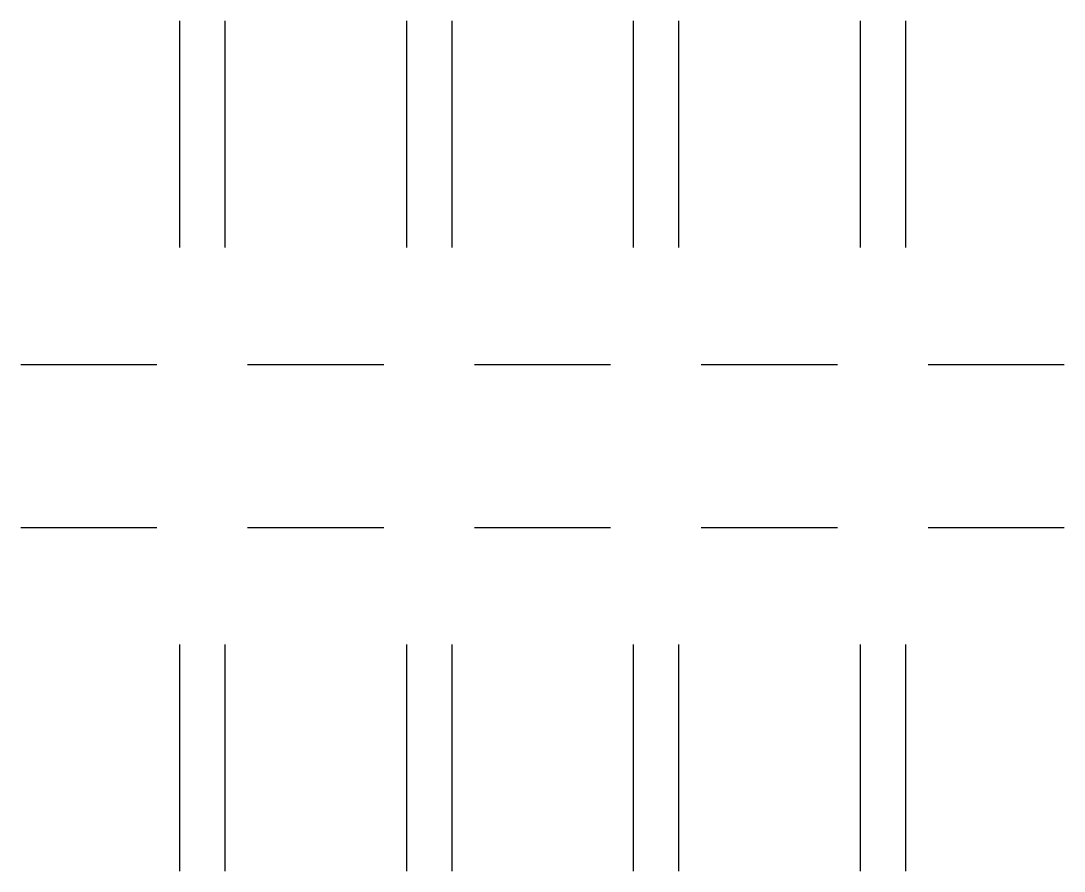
# Model space of a CAD drawing. Header units: millimetres. Extents: x 1.7 to 93.7, y 15 to 90.
import ezdxf

# ---------------------------------------------------------------- set-up
doc = ezdxf.new("R2010")
doc.units = ezdxf.units.MM
doc.layers.get('0').update_dxf_attribs({"linetype": 'CONTINUOUS'})

msp = doc.modelspace()

# ---------------------------------------------------------------- linework, layer by layer
for p, q in [((15.7, 90), (15.7, 70)), ((19.7, 90), (19.7, 70)), ((35.7, 90), (35.7, 70)), ((39.7, 90), (39.7, 70)), ((55.7, 90), (55.7, 70)), ((59.7, 90), (59.7, 70)), ((75.7, 90), (75.7, 70)), ((79.7, 90), (79.7, 70)), ((1.7, 59.7), (13.7, 59.7)), ((21.7, 59.7), (33.7, 59.7)), ((41.7, 59.7), (53.7, 59.7)), ((61.7, 59.7), (73.7, 59.7)), ((81.7, 59.7), (93.7, 59.7)), ((1.7, 45.3), (13.7, 45.3)), ((21.7, 45.3), (33.7, 45.3)), ((41.7, 45.3), (53.7, 45.3)), ((61.7, 45.3), (73.7, 45.3)), ((81.7, 45.3), (93.7, 45.3)), ((15.7, 35), (15.7, 15)), ((19.7, 35), (19.7, 15)), ((35.7, 35), (35.7, 15)), ((39.7, 35), (39.7, 15)), ((55.7, 35), (55.7, 15)), ((59.7, 35), (59.7, 15)), ((75.7, 35), (75.7, 15)), ((79.7, 35), (79.7, 15))]:
    msp.add_line(p, q)

doc.saveas('drawing.dxf')
